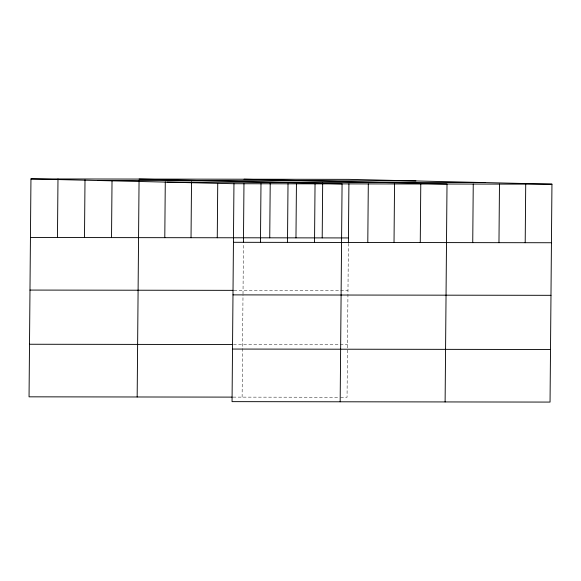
<?xml version="1.0" encoding="UTF-8"?>
<svg xmlns="http://www.w3.org/2000/svg" width="581" height="581" viewBox="0 0 581 581"><rect width="100%" height="100%" fill="white"/><g stroke="black" fill="none" stroke-linecap="round" stroke-linejoin="round"><path stroke-width="0.44" stroke-dasharray="2.9 2.18" d="M242.11 397.128L243.003 294.879M243.011 293.979L243.454 243.221M348.389 243.374L347.046 397.273L339.812 397.266M233.99 290.355L347.975 290.515M233.518 344.533L347.503 344.693M233.061 397.113L338.905 397.259"/><path stroke-width="0.87" d="M30.953 178.919L233.954 183.727L232.051 401.638L550.047 402.081L551.95 184.17L348.949 179.362L30.953 178.919L29.05 396.83L232.16 397.113M57.468 237.527L57.984 178.955M84.499 237.564L85 179.892M111.53 237.6L112.024 180.836M137.167 396.983L139.055 180.873M164.793 237.673L165.28 181.809M191.033 237.709L191.519 181.846M217.265 237.745L217.737 183.683M243.461 242.321L243.969 183.719M260.47 242.335L260.985 183.763M269.737 237.825L270.216 182.855M287.501 242.371L288.009 183.799M295.969 237.861L296.448 182.892M314.532 242.408L315.04 183.843M322.201 237.898L322.68 182.928M340.168 401.791L342.071 183.879L139.07 179.071M348.397 242.466L348.912 183.865M367.795 242.48L368.303 183.916M394.027 242.517L394.543 183.952M420.266 242.553L420.775 183.988M445.111 401.936L447.014 184.024L244.013 179.217M472.738 242.633L473.246 184.061M498.97 242.669L499.478 184.097M525.202 242.705L525.718 184.133M97.942 180.502L415.938 180.945M166.965 182.143L484.961 182.587M233.954 183.727L551.95 184.17M30.437 237.491L348.44 237.934M233.439 242.299L551.442 242.742M29.98 290.072L233.09 290.355M232.981 294.879L550.977 295.322M29.508 344.25L232.618 344.533M232.509 349.058L550.505 349.501"/></g></svg>
